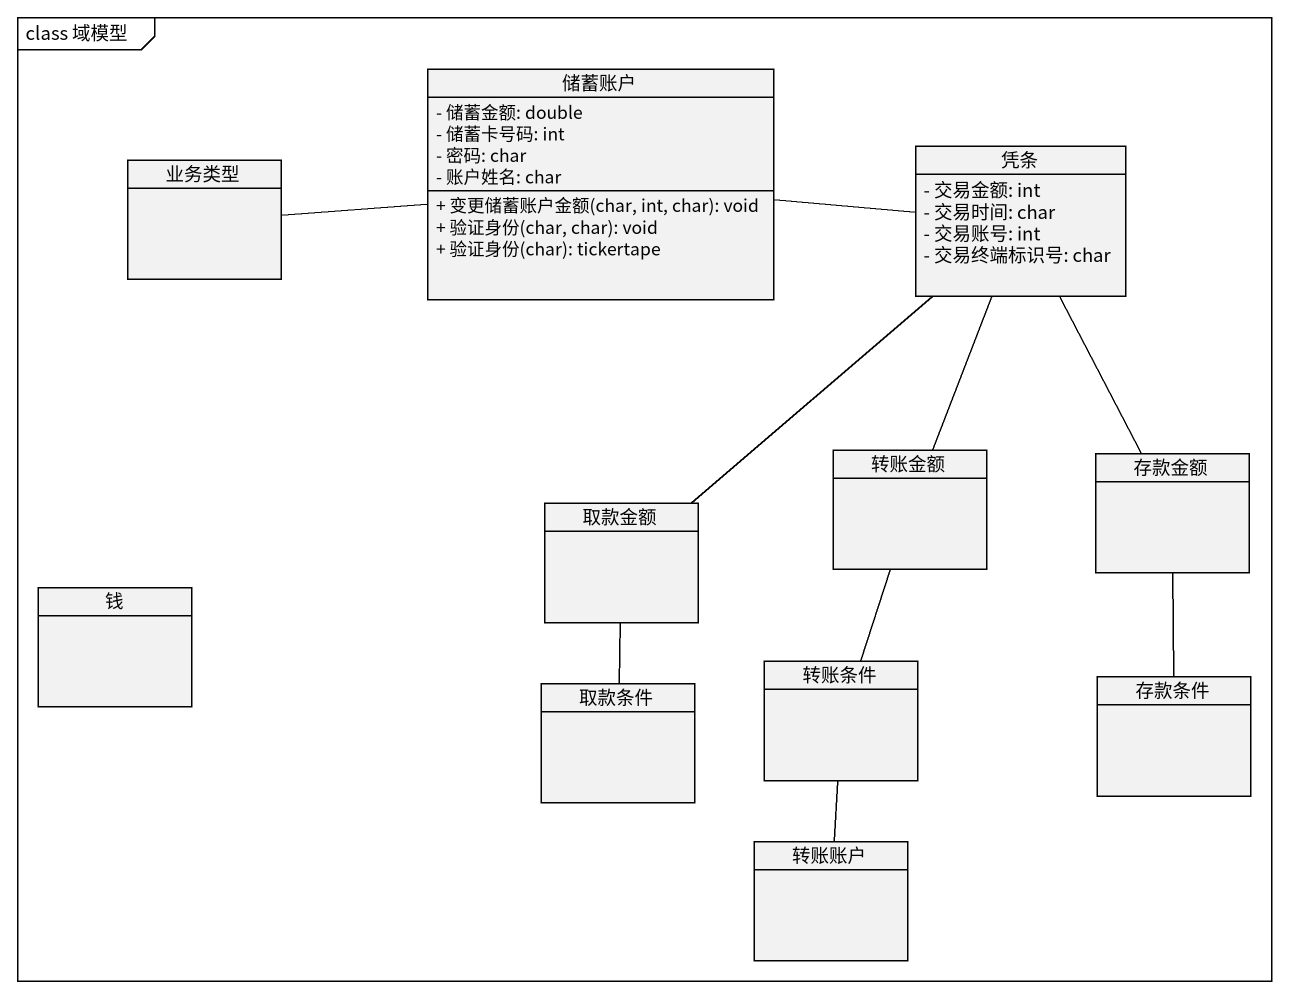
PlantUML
@startuml
mainframe class 域模型
hide circle
hide empty members
skinparam classAttributeIconSize 0
class 储蓄账户 {
  - 储蓄金额: double
  - 储蓄卡号码: int
  - 密码: char
  - 账户姓名: char
  + 变更储蓄账户金额(char, int, char): void
  + 验证身份(char, char): void
  + 验证身份(char): tickertape
}
class 业务类型
class 凭条 {
  - 交易金额: int
  - 交易时间: char
  - 交易账号: int
  - 交易终端标识号: char
}
class 转账金额
class 存款金额
class 取款金额
class 钱
class 取款条件
class 转账条件
class 存款条件
class 转账账户
储蓄账户 -left- 业务类型
储蓄账户 -right- 凭条
凭条 -- 取款金额
转账金额 -up- 凭条
存款金额 -up- 凭条
取款条件 -up- 取款金额
转账条件 -up- 转账金额
存款条件 -up- 存款金额
转账账户 -up- 转账条件
@enduml
